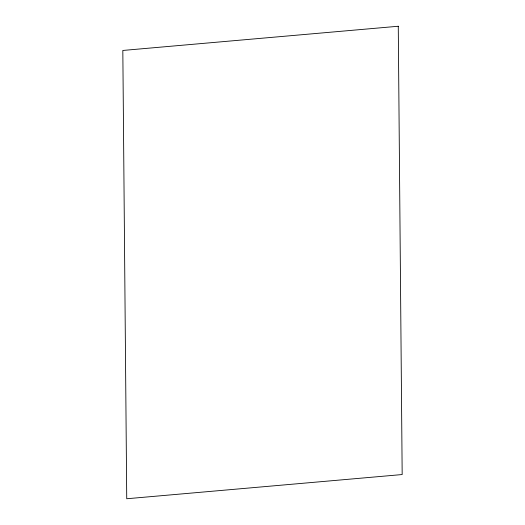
<?xml version="1.0" encoding="UTF-8"?>
<svg xmlns="http://www.w3.org/2000/svg" width="525" height="525" viewBox="0 0 525 525"><rect width="100%" height="100%" fill="white"/><g stroke="black" fill="none" stroke-linecap="round" stroke-linejoin="round"><path stroke-width="0.79" d="M398.265 26.25L122.824 50.453L126.735 498.75L402.176 474.548L398.265 26.25"/></g></svg>
